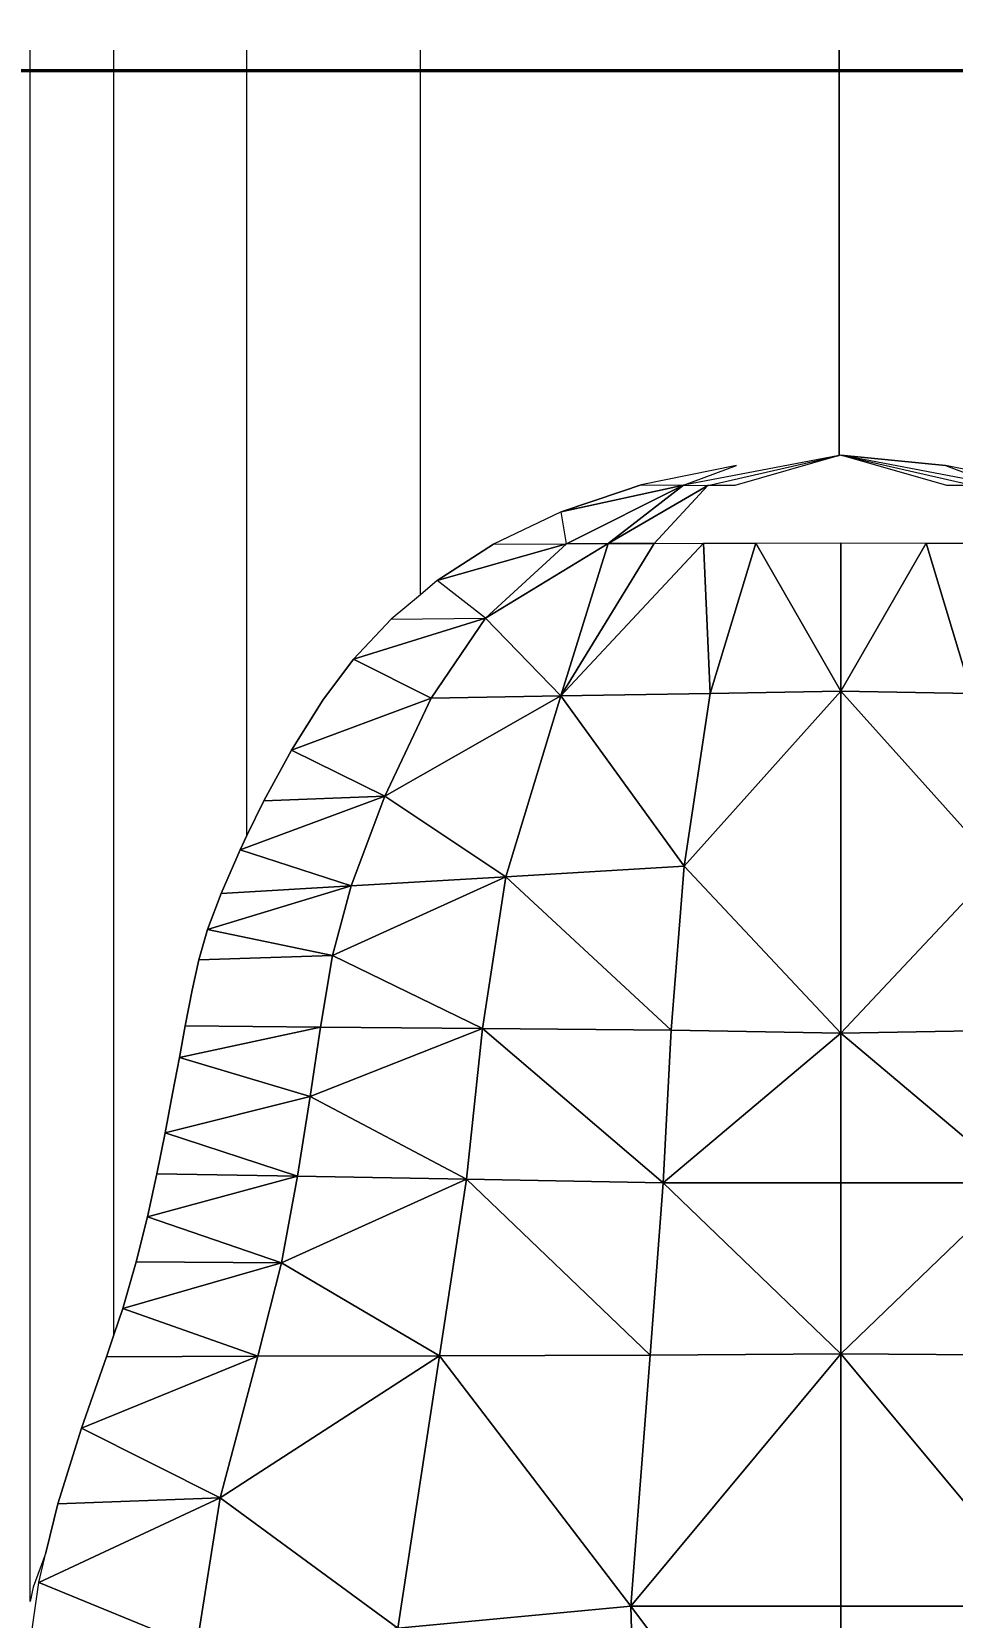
# Model space of a CAD drawing. Header units: centimetres. Extents: x -48696 to 156237, y -5617 to 29024.
# Drawn here: x -20440.481 to -20438.284, y 19744.979 to 19748.763 of the extents above; entities that cross this region are included whole.
import ezdxf

# ---------------------------------------------------------------- set-up
doc = ezdxf.new("R2010")
doc.units = ezdxf.units.CM
doc.layers.add('A0 BV', color=7, linetype='Continuous', plot=False)
doc.layers.add('Moveis', color=1, linetype='Continuous', lineweight=9)
doc.layers.add('Parede Baixa', color=5, linetype='Continuous', lineweight=50)
doc.styles.add('Valéria', font='romantic.ttf', dxfattribs={"height": 10})
doc.dimstyles.new('Cota - 50', dxfattribs={"dimtxt": 10, "dimasz": 5, "dimexe": 10, "dimexo": 20, "dimgap": 5, "dimtad": 1, "dimtxsty": 'Valéria', "dimblk": 'DOT', "dimcen": 0, "dimclrd": 12, "dimclre": 12, "dimclrt": 2, "dimazin": 2, "dimtfac": 1, "dimtix": 1, "dimtmove": 0, "dimatfit": 3, "dimldrblk": 'DOT', "dimfxl": 1, "dimarcsym": 0})

# ---------------------------------------------------------------- blocks, each defined once
blk = doc.blocks.new('o')
at = {"layer": 'Moveis'}
for p, q in [((12555.4038, 3257.8706), (12555.4803, 3257.8424)), ((12555.4803, 3257.8424), (12555.5125, 3257.8355))]:
    blk.add_line(p, q, dxfattribs=at)
for points in [[(12555.5235, 3260.1203), (12554.9582, 3259.6499), (12554.9611, 3260.0768)], [(12555.5235, 3259.6499), (12554.9582, 3259.6499), (12555.5235, 3260.1203)], [(12556.153, 3259.6499), (12555.5235, 3259.6499), (12555.5235, 3260.1203)], [(12556.2015, 3260.1005), (12556.153, 3259.6499), (12555.5235, 3260.1203)], [(12554.9611, 3260.0768), (12554.9582, 3259.6499), (12554.5757, 3260.0476)], [(12554.2411, 3259.6499), (12553.8673, 3260.0011), (12554.2343, 3260.0297)], [(12554.5757, 3260.0476), (12554.2411, 3259.6499), (12554.2343, 3260.0297)], [(12554.5757, 3259.6499), (12554.2411, 3259.6499), (12554.5757, 3260.0476)], [(12554.9582, 3259.6499), (12554.5757, 3259.6499), (12554.5757, 3260.0476)], [(12553.0147, 3260.0018), (12552.9473, 3259.6499), (12552.9707, 3259.8836)], [(12553.8673, 3260.0011), (12553.4754, 3259.6499), (12553.4806, 3259.9421)], [(12554.2411, 3259.6499), (12553.4754, 3259.6499), (12553.8673, 3260.0011)], [(12553.0154, 3259.8869), (12552.9473, 3259.6499), (12553.015, 3259.9474)], [(12553.4806, 3259.9421), (12553.144, 3259.8406), (12553.1444, 3259.9573)], [(12553.4806, 3259.9421), (12553.4754, 3259.6499), (12553.144, 3259.8406)], [(12553.4754, 3259.6499), (12553.1432, 3259.6499), (12553.144, 3259.8406)], [(12553.0154, 3259.4128), (12553.015, 3259.3523), (12552.9482, 3259.6459)], [(12553.4754, 3259.6499), (12553.144, 3259.4591), (12553.1432, 3259.6499)], [(12553.4806, 3259.3576), (12553.144, 3259.4591), (12553.4754, 3259.6499)], [(12554.2411, 3259.6499), (12553.8673, 3259.2987), (12553.4754, 3259.6499)], [(12553.8673, 3259.2987), (12553.4806, 3259.3576), (12553.4754, 3259.6499)], [(12554.2411, 3259.6499), (12554.2343, 3259.27), (12553.8673, 3259.2987)], [(12554.5757, 3259.2521), (12554.2343, 3259.27), (12554.2411, 3259.6499)], [(12554.5757, 3259.2521), (12554.2411, 3259.6499), (12554.5757, 3259.6499)], [(12554.9582, 3259.6499), (12554.5757, 3259.2521), (12554.5757, 3259.6499)], [(12554.9611, 3259.2229), (12554.5757, 3259.2521), (12554.9582, 3259.6499)], [(12555.5235, 3259.1794), (12554.9611, 3259.2229), (12554.9582, 3259.6499)], [(12555.5235, 3259.1794), (12554.9582, 3259.6499), (12555.5235, 3259.6499)], [(12556.153, 3259.6499), (12555.5235, 3259.1794), (12555.5235, 3259.6499)], [(12556.2015, 3259.1992), (12555.5235, 3259.1794), (12556.153, 3259.6499)], [(12553.4806, 3259.3576), (12553.1444, 3259.3424), (12553.144, 3259.4591)], [(12553.4863, 3259.0228), (12553.1444, 3259.3424), (12553.4806, 3259.3576)], [(12553.8673, 3259.2987), (12553.4863, 3259.0228), (12553.4806, 3259.3576)], [(12553.1453, 3259.1288), (12553.0147, 3259.2979), (12553.015, 3259.3523)], [(12553.1453, 3259.1288), (12553.015, 3259.3523), (12553.1449, 3259.2316)], [(12553.4863, 3259.0228), (12553.1449, 3259.2316), (12553.1444, 3259.3424)], [(12553.1457, 3259.036), (12553.0739, 3259.0236), (12553.0147, 3259.2979)], [(12553.1457, 3259.036), (12553.0147, 3259.2979), (12553.1453, 3259.1288)], [(12553.8909, 3258.9003), (12553.4863, 3259.0228), (12553.8673, 3259.2987)], [(12554.2343, 3259.27), (12553.8909, 3258.9003), (12553.8673, 3259.2987)], [(12554.2343, 3259.27), (12554.2306, 3258.8479), (12553.8909, 3258.9003)], [(12554.5757, 3259.2521), (12554.2306, 3258.8479), (12554.2343, 3259.27)], [(12554.5757, 3259.2521), (12554.5679, 3258.8119), (12554.2306, 3258.8479)], [(12554.9611, 3259.2229), (12554.5679, 3258.8119), (12554.5757, 3259.2521)], [(12553.4863, 3259.0228), (12553.1453, 3259.1288), (12553.1449, 3259.2316)], [(12554.9627, 3258.7512), (12554.5679, 3258.8119), (12554.9611, 3259.2229)], [(12555.5235, 3259.1794), (12554.9627, 3258.7512), (12554.9611, 3259.2229)], [(12555.5727, 3258.6586), (12554.9627, 3258.7512), (12555.5235, 3259.1794)], [(12556.2015, 3259.1992), (12555.5727, 3258.6586), (12555.5235, 3259.1794)], [(12553.4863, 3259.0228), (12553.3123, 3258.8548), (12553.1453, 3259.1288)], [(12553.3123, 3258.8548), (12553.1457, 3259.036), (12553.1453, 3259.1288)], [(12553.2278, 3258.7466), (12553.1464, 3258.8725), (12553.1457, 3259.036)], [(12553.3123, 3258.8548), (12553.2278, 3258.7466), (12553.1457, 3259.036)], [(12553.4913, 3258.7331), (12553.3123, 3258.8548), (12553.4863, 3259.0228)], [(12553.7102, 3258.6291), (12553.4913, 3258.7331), (12553.4863, 3259.0228)], [(12553.8909, 3258.9003), (12553.7102, 3258.6291), (12553.4863, 3259.0228)], [(12553.9113, 3258.5542), (12553.7102, 3258.6291), (12553.8909, 3258.9003)], [(12554.2306, 3258.8479), (12554.067, 3258.5122), (12553.8909, 3258.9003)], [(12554.067, 3258.5122), (12553.9113, 3258.5542), (12553.8909, 3258.9003)], [(12553.4913, 3258.7331), (12553.404, 3258.5593), (12553.3123, 3258.8548)], [(12553.404, 3258.5593), (12553.3147, 3258.6432), (12553.3123, 3258.8548)], [(12554.2306, 3258.8479), (12554.2274, 3258.4853), (12554.067, 3258.5122)], [(12554.3823, 3258.462), (12554.2274, 3258.4853), (12554.2306, 3258.8479)], [(12554.5679, 3258.8119), (12554.3823, 3258.462), (12554.2306, 3258.8479)], [(12554.5679, 3258.8119), (12554.5612, 3258.4341), (12554.3823, 3258.462)], [(12554.7549, 3258.3976), (12554.5612, 3258.4341), (12554.5679, 3258.8119)], [(12554.9627, 3258.7512), (12554.7549, 3258.3976), (12554.5679, 3258.8119)], [(12553.7102, 3258.6291), (12553.6074, 3258.4201), (12553.4913, 3258.7331)], [(12554.964, 3258.3453), (12554.7549, 3258.3976), (12554.9627, 3258.7512)], [(12555.5727, 3258.6586), (12555.2809, 3258.2606), (12554.9627, 3258.7512)], [(12555.2809, 3258.2606), (12554.964, 3258.3453), (12554.9627, 3258.7512)], [(12555.6153, 3258.2078), (12555.2809, 3258.2606), (12555.5727, 3258.6586)], [(12553.7212, 3258.3581), (12553.6074, 3258.4201), (12553.7102, 3258.6291)], [(12553.9113, 3258.5542), (12553.8305, 3258.3051), (12553.7102, 3258.6291)], [(12553.9286, 3258.2628), (12553.8305, 3258.3051), (12553.9113, 3258.5542)], [(12554.0092, 3258.2327), (12553.9286, 3258.2628), (12553.9113, 3258.5542)], [(12554.067, 3258.5122), (12554.0092, 3258.2327), (12553.9113, 3258.5542)], [(12554.0769, 3258.2127), (12554.0092, 3258.2327), (12554.067, 3258.5122)], [(12554.2954, 3258.1695), (12554.2248, 3258.1827), (12554.2274, 3258.4853)], [(12554.3823, 3258.462), (12554.2954, 3258.1695), (12554.2274, 3258.4853)], [(12554.5612, 3258.4341), (12554.4636, 3258.1373), (12554.3823, 3258.462)], [(12554.5612, 3258.4341), (12554.5556, 3258.119), (12554.4636, 3258.1373)], [(12554.6519, 3258.098), (12554.5556, 3258.119), (12554.5612, 3258.4341)], [(12554.7549, 3258.3976), (12554.6519, 3258.098), (12554.5612, 3258.4341)], [(12554.7549, 3258.3976), (12554.7523, 3258.073), (12554.6519, 3258.098)], [(12554.8567, 3258.0426), (12554.7523, 3258.073), (12554.7549, 3258.3976)], [(12554.964, 3258.3453), (12554.8567, 3258.0426), (12554.7549, 3258.3976)], [(12555.1252, 3257.9503), (12554.9651, 3258.0063), (12554.964, 3258.3453)], [(12555.2809, 3258.2606), (12555.1252, 3257.9503), (12554.964, 3258.3453)], [(12555.2938, 3257.8971), (12555.1252, 3257.9503), (12555.2809, 3258.2606)], [(12555.6153, 3258.2078), (12555.47, 3257.8546), (12555.2809, 3258.2606)]]:
    blk.add_3dface(points, dxfattribs=at)
for points, invisible_edges in [([(12552.0413, 3259.6459), (12553.0141, 3260.0972), (12552.9707, 3259.8836)], 13), ([(12552.0413, 3259.6459), (12552.9707, 3259.8836), (12552.9473, 3259.6499)], 13), ([(12552.9482, 3259.6459), (12552.0413, 3259.6459), (12552.9473, 3259.6499)], 2), ([(12553.0281, 3259.1608), (12552.0413, 3259.6459), (12553.0141, 3259.2026)], 3), ([(12553.0141, 3259.2026), (12552.0413, 3259.6459), (12552.9707, 3259.4161)], 3), ([(12552.9707, 3259.4161), (12552.0413, 3259.6459), (12552.9482, 3259.6459)], 13), ([(12553.0147, 3259.2979), (12552.9707, 3259.4161), (12552.9482, 3259.6459)], 2), ([(12553.0147, 3259.2979), (12553.0281, 3259.1608), (12553.0141, 3259.2026)], 1), ([(12553.0281, 3259.1608), (12553.0147, 3259.2979), (12553.0739, 3259.0236)], 1), ([(12552.0413, 3258.7088), (12553.0281, 3259.1608), (12553.0739, 3259.0236)], 13), ([(12552.0413, 3258.7088), (12553.0739, 3259.0236), (12553.1464, 3258.8725)], 13), ([(12552.0413, 3258.7088), (12553.1464, 3258.8725), (12553.2278, 3258.7466)], 13), ([(12552.0413, 3258.7088), (12553.2278, 3258.7466), (12553.2596, 3258.7088)], 1), ([(12553.4913, 3258.7331), (12553.4955, 3258.4901), (12553.404, 3258.5593)], 1), ([(12553.4955, 3258.4901), (12553.4913, 3258.7331), (12553.6074, 3258.4201)], 1), ([(12552.0413, 3258.3206), (12553.2596, 3258.7088), (12553.3147, 3258.6432)], 13), ([(12552.0413, 3258.3206), (12553.3147, 3258.6432), (12553.404, 3258.5593)], 13), ([(12553.7102, 3258.6291), (12553.7985, 3258.3206), (12553.7212, 3258.3581)], 1), ([(12553.7985, 3258.3206), (12553.7102, 3258.6291), (12553.8305, 3258.3051)], 1), ([(12552.0413, 3258.3206), (12553.404, 3258.5593), (12553.4955, 3258.4901)], 13), ([(12554.2274, 3258.4853), (12554.0769, 3258.2127), (12554.067, 3258.5122)], 1), ([(12552.0413, 3258.3206), (12553.4955, 3258.4901), (12553.6074, 3258.4201)], 13), ([(12554.0769, 3258.2127), (12554.2274, 3258.4853), (12554.1444, 3258.1978)], 3), ([(12554.1444, 3258.1978), (12554.2274, 3258.4853), (12554.2248, 3258.1827)], 1), ([(12554.3823, 3258.462), (12554.3761, 3258.1542), (12554.2954, 3258.1695)], 1), ([(12554.3761, 3258.1542), (12554.3823, 3258.462), (12554.4636, 3258.1373)], 1), ([(12552.0413, 3258.3206), (12553.6074, 3258.4201), (12553.7212, 3258.3581)], 13), ([(12552.0413, 3258.3206), (12553.7212, 3258.3581), (12553.7985, 3258.3206)], 1), ([(12554.964, 3258.3453), (12554.916, 3258.0228), (12554.8567, 3258.0426)], 1), ([(12554.916, 3258.0228), (12554.964, 3258.3453), (12554.9651, 3258.0063)], 1), ([(12552.0413, 3258.0228), (12553.7985, 3258.3206), (12553.8305, 3258.3051)], 13), ([(12552.0413, 3258.0228), (12553.8305, 3258.3051), (12553.9286, 3258.2628)], 13), ([(12552.0413, 3258.0228), (12553.9286, 3258.2628), (12554.0092, 3258.2327)], 13), ([(12555.2809, 3258.2606), (12555.4038, 3257.8706), (12555.2938, 3257.8971)], 1), ([(12555.4038, 3257.8706), (12555.2809, 3258.2606), (12555.47, 3257.8546)], 1), ([(12552.0413, 3258.0228), (12554.0092, 3258.2327), (12554.0769, 3258.2127)], 13), ([(12552.0413, 3258.0228), (12554.0769, 3258.2127), (12554.916, 3258.0228)], 3), ([(12554.916, 3258.0228), (12554.0769, 3258.2127), (12554.1444, 3258.1978)], 13), ([(12554.916, 3258.0228), (12554.1444, 3258.1978), (12554.2248, 3258.1827)], 13), ([(12555.6153, 3258.2078), (12555.6063, 3257.8355), (12555.47, 3257.8546)], 1), ([(12554.916, 3258.0228), (12554.2248, 3258.1827), (12554.2954, 3258.1695)], 13), ([(12554.916, 3258.0228), (12554.2954, 3258.1695), (12554.3761, 3258.1542)], 13), ([(12554.916, 3258.0228), (12554.3761, 3258.1542), (12554.4636, 3258.1373)], 13), ([(12554.916, 3258.0228), (12554.4636, 3258.1373), (12554.5556, 3258.119)], 13), ([(12554.916, 3258.0228), (12554.5556, 3258.119), (12554.6519, 3258.098)], 13), ([(12554.916, 3258.0228), (12554.6519, 3258.098), (12554.7523, 3258.073)], 13), ([(12554.916, 3258.0228), (12554.7523, 3258.073), (12554.8567, 3258.0426)], 1), ([(12555.1252, 3257.9503), (12554.916, 3258.0228), (12554.9651, 3258.0063)], 1), ([(12552.0413, 3257.8355), (12555.1252, 3257.9503), (12555.2938, 3257.8971)], 13), ([(12555.4803, 3257.8424), (12555.2938, 3257.8971), (12555.4038, 3257.8706)], 1), ([(12552.0413, 3257.8355), (12555.4803, 3257.8424), (12555.5125, 3257.8355)], 1)]:
    blk.add_3dface(points, dxfattribs=dict(at, invisible_edges=invisible_edges))
blk = doc.blocks.new('_Dot')
at = {"color": 0, "linetype": 'ByBlock', "lineweight": -2}
blk.add_line((-0.5, 0), (-1, 0), dxfattribs=at)
at = {"color": 0, "linetype": 'ByBlock', "const_width": 0.5}
blk.add_lwpolyline([(-0.25, 0, 1), (0.25, 0, 1)], format="xyb", close=True, dxfattribs=at)
blk = doc.blocks.new('*D1194')
at = {"layer": 'A0 BV', "color": 12, "lineweight": -2, "transparency": 16777216}
for p, q in [((-20598.9, 19728.7635), (-20598.9, 19707.3169)), ((-20358.9, 19728.6235), (-20358.9, 19707.3169)), ((-20593.9, 19717.3169), (-20363.9, 19717.3169))]:
    blk.add_line(p, q, dxfattribs=at)
at = {"layer": 'Defpoints', "color": 0, "transparency": 16777216}
for p in [(-20598.9, 19748.7635), (-20358.9, 19748.6235), (-20358.9, 19717.3169)]:
    blk.add_point(p, dxfattribs=at)
at = {"layer": 'A0 BV', "color": 12, "lineweight": -2, "transparency": 16777216, "xscale": 5, "yscale": 5, "zscale": 5, "rotation": 180}
blk.add_blockref('_Dot', (-20598.9, 19717.3169), dxfattribs=at)
at = {"layer": 'A0 BV', "color": 12, "lineweight": -2, "transparency": 16777216, "xscale": 5, "yscale": 5, "zscale": 5}
blk.add_blockref('_Dot', (-20358.9, 19717.3169), dxfattribs=at)
at = {"layer": 'A0 BV', "color": 2, "transparency": 16777216, "insert": (-20478.9, 19727.4278), "char_height": 10, "attachment_point": 5, "style": 'Valéria'}
blk.add_mtext('240', dxfattribs=at)

msp = doc.modelspace()

# ---------------------------------------------------------------- linework, layer by layer
at = {"layer": 'Parede Baixa'}
msp.add_line((-20598.91573, 19748.7635), (-20358.86933, 19748.62349), dxfattribs=at)

# ---------------------------------------------------------------- block references
at = {"layer": 'Parede Baixa', "xscale": 1.066666666666667, "yscale": 1.066666666666667, "zscale": 1.066666666666667, "rotation": 270}
msp.add_blockref('o', (-23915.50963, 33137.56318), dxfattribs=at)

# ---------------------------------------------------------------- dimensions: what is measured, and where the dimension line sits
at = {"layer": 'A0 BV'}
dim = msp.add_linear_dim(base=(-20358.9, 19717.3169), p1=(-20598.89995, 19748.76349), p2=(-20358.9, 19748.62351), dimstyle='Cota - 50', dxfattribs=at)
dim.commit()
dim.dimension.update_dxf_attribs({"geometry": '*D1194', "text_midpoint": (-20478.89997, 19727.42785)})

doc.saveas('drawing.dxf')
